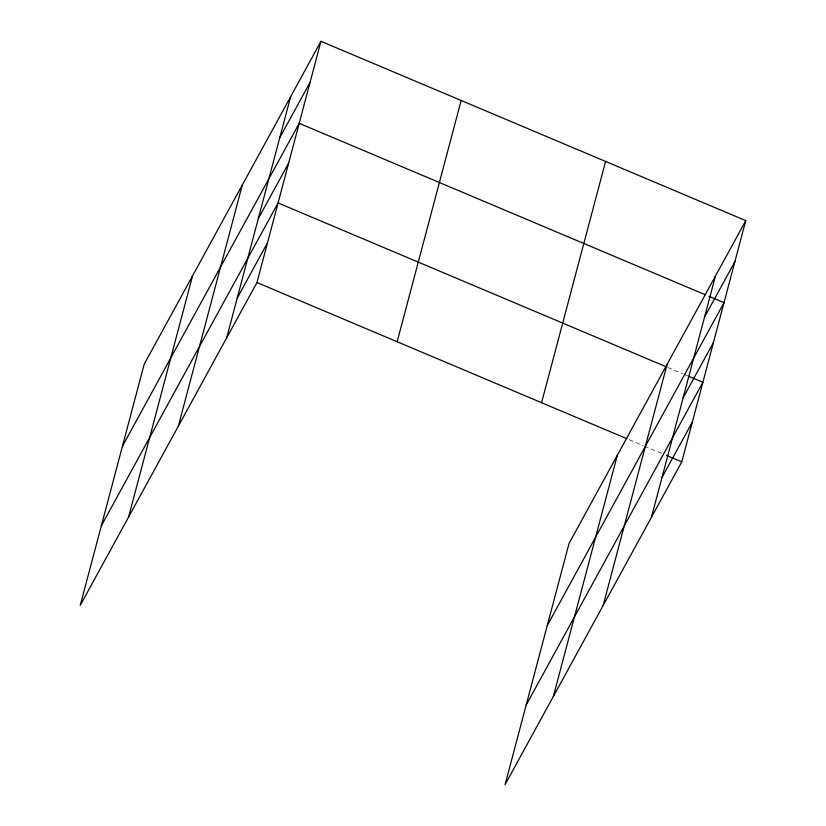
<?xml version="1.0" encoding="UTF-8"?>
<svg xmlns="http://www.w3.org/2000/svg" width="826" height="826" viewBox="0 0 826 826"><rect width="100%" height="100%" fill="white"/><g stroke="black" fill="none" stroke-linecap="round" stroke-linejoin="round"><path stroke-width="0.62" stroke-dasharray="4.13 3.1" d="M667.842 367.477L683.03 373.889M684.196 374.385L687.707 375.861M629.195 439.7L643.217 445.617M644.383 446.102L661.905 453.505"/><path stroke-width="1.24" d="M128.546 517.128L192.551 275.863M178.323 426.206L242.328 184.941M226.634 337.958L290.638 96.694M320.963 41.3L144.23 364.111L80.225 605.375L256.958 282.554L320.963 41.3L745.775 220.625L681.77 461.889L505.037 784.7L569.042 543.446L745.775 220.625M397.151 341.737L461.156 100.483M541.577 402.706L605.582 161.452M553.348 696.452L617.352 455.198M603.125 605.53L667.129 364.276M651.435 517.283L715.44 276.029M279.756 137.715L310.091 82.311M122.475 446.143L299.208 123.332L705.321 294.768M258.321 218.529L288.646 163.135M101.35 525.759L278.083 202.938L666.675 366.981M237.196 298.145L267.521 242.751M704.557 317.039L734.892 261.646M547.277 625.468L724.01 302.657L708.822 296.245M683.123 397.864L713.447 342.47M526.152 705.084L702.885 382.273L688.874 376.357M661.998 477.48L692.333 422.076M256.958 282.554L626.862 438.709M666.582 455.477L681.77 461.889"/></g></svg>
